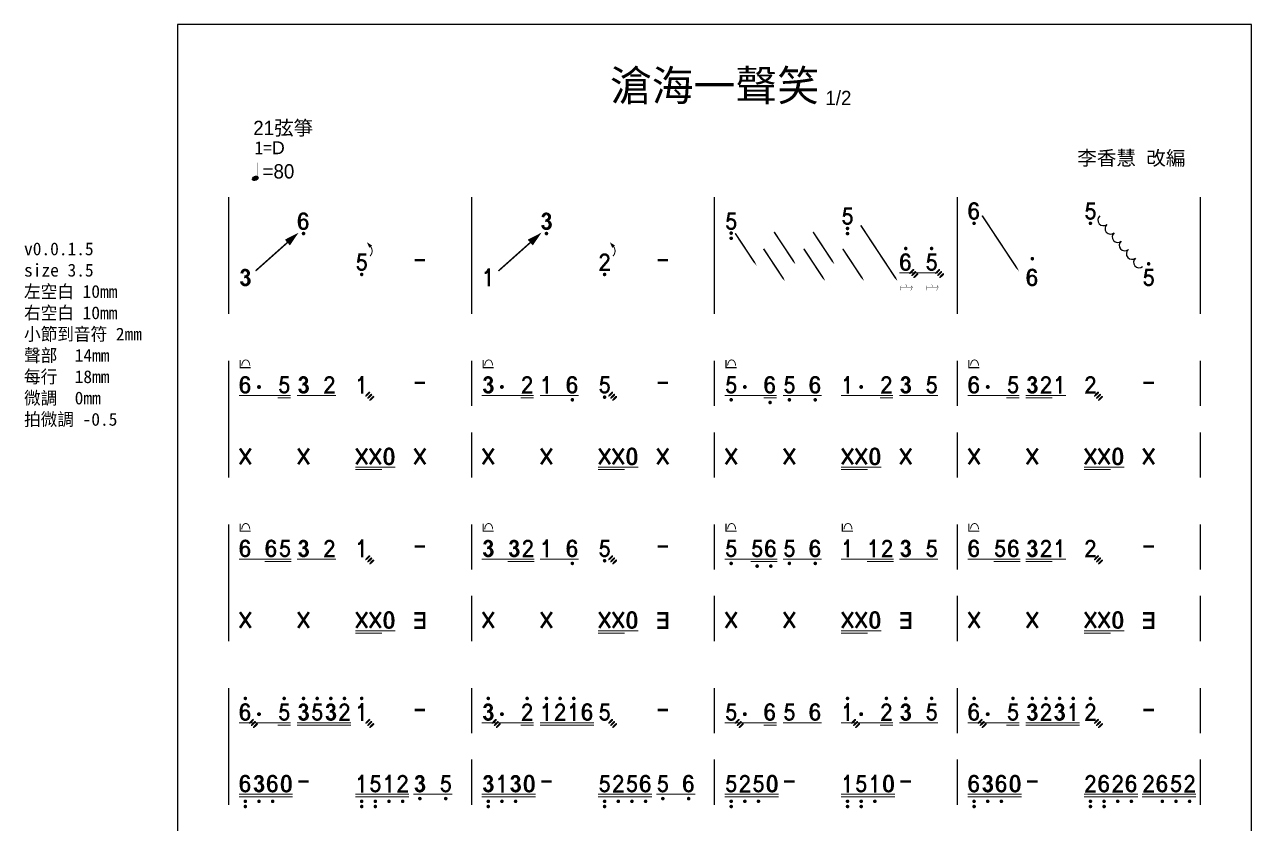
# Model space of a CAD drawing. Header units: millimetres. Extents: x 41 to 281, y 18 to 645.
# Drawn here: x 41.5 to 281.4, y 489.1 to 645.4 of the extents above; entities that cross this region are included whole.
import ezdxf
from ezdxf.enums import TextEntityAlignment as Align

# ---------------------------------------------------------------- set-up
doc = ezdxf.new("R2010")
doc.units = ezdxf.units.MM
for name, color, linetype in [('bar', 181, 'Continuous'), ('main', 7, 'Continuous'), ('TEXT', 2, 'Continuous'), ('圖層1', 1, 'Continuous'), ('自繪線', 1, 'Continuous')]:
    doc.layers.add(name, color=color, linetype=linetype)
doc.styles.add('文字', font='kaiu.ttf')
doc.styles.add('音符_數字', font='MS PGothic.ttf', dxfattribs={"height": 3})

# ---------------------------------------------------------------- blocks, each defined once
blk = doc.blocks.new('M-NOTE3')
for points in [[(-0.199, 0.724, 0.16, 0.16, -0.10382), (-0.16, 0.834, 0.16, 0.15, -0.26465), (-0.016, 0.914, 0.15, 0.15, -0.031289), (0.028, 0.911, 0.15, 0.155, -0.125097), (0.093, 0.885, 0.155, 0.17, -0.136959), (0.164, 0.794, 0.17, 0.164, -0.215029), (0.159, 0.664, 0.164, 0.12, -0.329036), (-0.058, 0.551, 0.12, 0.12, 0.078474)], [(-0.062, 0.528, 0.165, 0.121, 0), (-0.025, 0.522, 0.121, 0.1, 0), (0.01, 0.517, 0.1, 0.102, 0), (0.045, 0.511, 0.102, 0.147, -0.168198), (0.15, 0.455, 0.147, 0.172, -0.08479), (0.189, 0.395, 0.172, 0.186, -0.110749), (0.209, 0.292, 0.186, 0.171, -0.159875), (0.16, 0.157, 0.171, 0.156, -0.111563), (0.083, 0.095, 0.156, 0.151, -0.134423), (-0.014, 0.076, 0.151, 0.158, -0.132123), (-0.121, 0.113, 0.158, 0.167, -0.13805), (-0.189, 0.195, 0.167, 0.172, -0.07676), (-0.213, 0.281, 0.172, 0.172, -5.748251)]]:
    blk.add_lwpolyline(points, format="xyseb")
at = {"layer": 'Defpoints'}
for p in [(0, 1), (-0.363, 0), (0.363, 0), (0, 0)]:
    blk.add_point(p, dxfattribs=at)
at = {"layer": 'Defpoints', "flags": 1}
for tag, p in [('ITONE', (-0.212, 0.652)), ('IFINGE', (-0.212, 0.638)), ('ISCALE', (-0.212, 0.627)), ('INOTE', (-0.212, 0.614)), ('ITEMPO', (-0.212, 0.601)), ('ITOWFINGE', (-0.212, 0.59)), ('ISLUR', (-0.212, 0.578)), ('IRE1', (-0.212, 0.566))]:
    blk.add_attdef(tag, p, '', height=0.01, dxfattribs=at)
blk = doc.blocks.new('M-NOTE6')
blk.add_lwpolyline([(0.191, 0.753, 0.144, 0.13, 0.41111), (-0.008, 0.935, 0.13, 0.141, 0.309347), (-0.2, 0.793, 0.141, 0.16, 0.057122), (-0.234, 0.636, 0.16, 0.164, 0.01489), (-0.245, 0.491, 0.164, 0.142, 0.084777), (-0.211, 0.222, 0.142, 0.13, 0.31935), (-0.008, 0.065, 0.13, 0.142, 0.359939), (0.194, 0.219, 0.142, 0.144, 0.050524), (0.209, 0.336, 0.144, 0.133, 0.101442), (0.187, 0.466, 0.133, 0.124, 0.125753), (0.118, 0.56, 0.124, 0.111, 0.200462), (-0.008, 0.598, 0.111, 0.1, 0.142765), (-0.127, 0.551, 0.1, 0.098, 0.181596), (-0.189, 0.448, 0.098, 0.098, 0.095331), (-0.188, 0.224, 0.098, 0.098, -2.819908)], format="xyseb")
at = {"layer": 'Defpoints'}
for p in [(0, 1), (-0.363, 0), (0, 0), (0.363, 0)]:
    blk.add_point(p, dxfattribs=at)
at = {"layer": 'Defpoints', "flags": 1}
for tag, p in [('ITONE', (-0.071, 0.764)), ('IFINGE', (-0.071, 0.75)), ('ISCALE', (-0.071, 0.738)), ('INOTE', (-0.071, 0.726)), ('ITEMPO', (-0.071, 0.713)), ('ITOWFINGE', (-0.071, 0.702)), ('ISLUR', (-0.071, 0.69)), ('IRE1', (-0.071, 0.678))]:
    blk.add_attdef(tag, p, '', height=0.01, dxfattribs=at)
blk = doc.blocks.new('M-SCALEa')
at = {"const_width": 0.1}
blk.add_lwpolyline([(-0.05, -0.19, -1), (0.05, -0.19, -1)], format="xyb", close=True, dxfattribs=at)
blk = doc.blocks.new('M-NOTE5')
at = {"const_width": 0.13}
blk.add_lwpolyline([(0.258, 0.921), (-0.127, 0.921), (-0.207, 0.461), (-0.191, 0.553, -0.366599), (0.163, 0.535, -0.073179), (0.183, 0.51, -0.280064), (0.177, 0.162, -0.029409), (0.166, 0.146, -0.688982), (-0.225, 0.275, -1.046171)], format="xyb", dxfattribs=at)
at = {"layer": 'Defpoints'}
for p in [(0, 1), (-0.363, 0), (0, 0), (0.363, 0)]:
    blk.add_point(p, dxfattribs=at)
at = {"layer": 'Defpoints', "flags": 1}
for tag, p in [('ITONE', (-0.041, 0.792)), ('IFINGE', (-0.041, 0.778)), ('ISCALE', (-0.041, 0.767)), ('INOTE', (-0.041, 0.754)), ('ITEMPO', (-0.041, 0.741)), ('ITOWFINGE', (-0.041, 0.73)), ('ISLUR', (-0.041, 0.718)), ('IRE1', (-0.041, 0.706))]:
    blk.add_attdef(tag, p, '', height=0.01, dxfattribs=at)
blk = doc.blocks.new('M-NOTE-')
at = {"const_width": 0.135}
blk.add_lwpolyline([(-0.295, 0.612), (0.295, 0.612)], dxfattribs=at)
at = {"layer": 'Defpoints'}
for p in [(0, 1), (-0.363, 0), (0, 0), (0.363, 0)]:
    blk.add_point(p, dxfattribs=at)
at = {"layer": 'Defpoints', "flags": 1}
for tag, p in [('ITONE', (-0.259, 0.801)), ('IFINGE', (-0.259, 0.787)), ('ISCALE', (-0.259, 0.776)), ('INOTE', (-0.259, 0.763)), ('ITEMPO', (-0.259, 0.75)), ('ITOWFINGE', (-0.259, 0.739)), ('ISLUR', (-0.259, 0.727)), ('IRE1', (-0.259, 0.715))]:
    blk.add_attdef(tag, p, '', height=0.01, dxfattribs=at)
blk = doc.blocks.new('M-NOTE1')
at = {"const_width": 0.13}
blk.add_lwpolyline([(-0.204, 0.748, 0.254816), (-0.061, 0.825), (0.025, 0.958), (0.025, 1), (0.025, 0)], format="xyb", dxfattribs=at)
at = {"layer": 'Defpoints'}
for p in [(0, 1), (-0.363, 0), (0, 0), (0.363, 0)]:
    blk.add_point(p, dxfattribs=at)
at = {"layer": 'Defpoints', "flags": 1}
for tag, p in [('ITONE', (-0.168, 0.591)), ('IFINGE', (-0.168, 0.577)), ('ISCALE', (-0.168, 0.565)), ('INOTE', (-0.168, 0.553)), ('ITEMPO', (-0.168, 0.54)), ('ITOWFINGE', (-0.168, 0.528)), ('ISLUR', (-0.168, 0.517)), ('IRE1', (-0.168, 0.505))]:
    blk.add_attdef(tag, p, '', height=0.01, dxfattribs=at)
blk = doc.blocks.new('M-NOTE2')
at = {"const_width": 0.13}
blk.add_lwpolyline([(-0.214, 0.707, -0.440003), (-0.001, 0.931, 0.00282), (0.001, 0.931, -0.340003), (0.201, 0.776, 0.000825), (0.202, 0.775, -0.24748), (0.147, 0.541), (-0.167, 0.176, 0.179983), (-0.233, 0, 1.078715)], format="xyb", dxfattribs=at)
blk.add_lwpolyline([(0.298, 0.065), (-0.225, 0.065)], dxfattribs=at)
at = {"layer": 'Defpoints'}
for p in [(0, 1), (-0.363, 0), (0, 0), (0.363, 0)]:
    blk.add_point(p, dxfattribs=at)
at = {"layer": 'Defpoints', "flags": 1}
for tag, p in [('ITONE', (-0.241, 0.688)), ('IFINGE', (-0.241, 0.674)), ('ISCALE', (-0.241, 0.662)), ('INOTE', (-0.241, 0.65)), ('ITEMPO', (-0.241, 0.637)), ('ITOWFINGE', (-0.241, 0.625)), ('ISLUR', (-0.241, 0.614)), ('IRE1', (-0.241, 0.602))]:
    blk.add_attdef(tag, p, '', height=0.01, dxfattribs=at)
blk = doc.blocks.new('M-SCALEb')
at = {"const_width": 0.1}
for points in [[(-0.05, -0.19, -1), (0.05, -0.19, -1)], [(-0.05, -0.48, -1), (0.05, -0.48, -1)]]:
    blk.add_lwpolyline(points, format="xyb", close=True, dxfattribs=at)
blk = doc.blocks.new('M-SCALE1')
at = {"const_width": 0.1}
blk.add_lwpolyline([(-0.05, 1.26, 1), (0.05, 1.26, 1)], format="xyb", close=True, dxfattribs=at)
blk = doc.blocks.new('MT0100')
for points in [[(0.568, 0.693, 0, 0.024, 0), (0.571, 0.697, 0.024, 0.0366, 0), (0.575, 0.701, 0.0366, 0.0533, 0), (0.582, 0.708, 0.0533, 0.0649, 0), (0.589, 0.715, 0.0649, 0.0737, 0), (0.596, 0.722, 0.0737, 0.0807, 0), (0.603, 0.729, 0.0807, 0.0864, 0), (0.61, 0.736, 0.0864, 0.0916, 0), (0.617, 0.743, 0.0916, 0.0955, 0), (0.624, 0.75, 0.0955, 0.0993, 0), (0.631, 0.757, 0.0993, 0.106, 0), (0.653, 0.778, 0.106, 0.111, 0), (0.673, 0.799, 0.111, 0.111, 0), (0.794, 0.92, 0.111, 0.0976, 0), (0.8, 0.927, 0.0976, 0.0845, 0), (0.808, 0.934, 0.0845, 0.0671, 0), (0.815, 0.941, 0.0671, 0.0427, 0), (0.822, 0.948, 0.0427, 0.0207, 0), (0.826, 0.952, 0.0207, 0, 0), (0.827, 0.953, 0, 0, 0)], [(0.68, 0.574, 0, 0.024, 0), (0.683, 0.577, 0.024, 0.0366, 0), (0.687, 0.581, 0.0366, 0.0533, 0), (0.694, 0.588, 0.0533, 0.0649, 0), (0.701, 0.595, 0.0649, 0.0737, 0), (0.708, 0.602, 0.0737, 0.0807, 0), (0.715, 0.609, 0.0807, 0.0864, 0), (0.722, 0.616, 0.0864, 0.0916, 0), (0.729, 0.623, 0.0916, 0.0955, 0), (0.736, 0.631, 0.0955, 0.0993, 0), (0.743, 0.637, 0.0993, 0.106, 0), (0.765, 0.659, 0.106, 0.111, 0), (0.786, 0.68, 0.111, 0.111, 0), (0.906, 0.8, 0.111, 0.0976, 0), (0.912, 0.807, 0.0976, 0.0845, 0), (0.92, 0.814, 0.0845, 0.0671, 0), (0.927, 0.822, 0.0671, 0.0427, 0), (0.934, 0.829, 0.0427, 0.0207, 0), (0.938, 0.832, 0.0207, 0, 0), (0.939, 0.833, 0, 0, 0)], [(0.792, 0.458, 0, 0.024, 0), (0.795, 0.461, 0.024, 0.0366, 0), (0.799, 0.465, 0.0366, 0.0533, 0), (0.806, 0.472, 0.0533, 0.0649, 0), (0.813, 0.479, 0.0649, 0.0737, 0), (0.82, 0.486, 0.0737, 0.0807, 0), (0.827, 0.493, 0.0807, 0.0864, 0), (0.834, 0.5, 0.0864, 0.0916, 0), (0.841, 0.507, 0.0916, 0.0955, 0), (0.848, 0.514, 0.0955, 0.0993, 0), (0.855, 0.521, 0.0993, 0.106, 0), (0.877, 0.543, 0.106, 0.111, 0), (0.898, 0.564, 0.111, 0.111, 0), (1.018, 0.684, 0.111, 0.0976, 0), (1.024, 0.691, 0.0976, 0.0845, 0), (1.032, 0.698, 0.0845, 0.0671, 0), (1.039, 0.705, 0.0671, 0.0427, 0), (1.046, 0.712, 0.0427, 0.0207, 0), (1.05, 0.716, 0.0207, 0, 0), (1.051, 0.717, 0, 0, 0)]]:
    blk.add_lwpolyline(points, format="xyseb")
blk = doc.blocks.new('MT0110')
at = {"const_width": 0.02}
for points in [[(0.103, 0.183), (0.052, -0.081)], [(0.085, 0.091), (0.693, 0.091)], [(0.364, 0.252), (0.4, 0.19), (0.389, 0.091)], [(0.693, 0.091), (0.683, 0.174), (0.732, 0.101), (0.641, -0.09)]]:
    blk.add_lwpolyline(points, dxfattribs=at)
blk = doc.blocks.new('MT0097')
at = {"const_width": 0.057}
blk.add_lwpolyline([(0.073, 0.316), (0.073, -0.114), (0.664, -0.114)], dxfattribs=at)
at = {"const_width": 0.05}
blk.add_lwpolyline([(0.609, -0.002, 0.152667), (0.533, 0.243, 0.52367), (0.245, 0.243, 0.152667), (0.168, -0.002, 2.118346)], format="xyb", dxfattribs=at)
blk = doc.blocks.new('M-NOTE.')
at = {"const_width": 0.11}
blk.add_lwpolyline([(-0.055, 0.38, 1), (0.055, 0.38, 1)], format="xyb", close=True, dxfattribs=at)
at = {"layer": 'Defpoints'}
for p in [(0, 1), (-0.363, 0), (0, 0), (0.363, 0)]:
    blk.add_point(p, dxfattribs=at)
at = {"layer": 'Defpoints', "flags": 1}
for tag, p in [('ITONE', (-0.028, 0.669)), ('IFINGE', (-0.028, 0.655)), ('ISCALE', (-0.028, 0.643)), ('INOTE', (-0.028, 0.631)), ('ITEMPO', (-0.028, 0.618)), ('ITOWFINGE', (-0.028, 0.607)), ('ISLUR', (-0.028, 0.595)), ('IRE1', (-0.028, 0.583))]:
    blk.add_attdef(tag, p, '', height=0.01, dxfattribs=at)
blk = doc.blocks.new('M-NOTEX2')
for points in [[(0.299, 0.059, 0.143, 0.143, 0), (-0.299, 0.941, 0.286, 0.286, 0)], [(-0.299, 0.059, 0.143, 0.143, 0), (0.299, 0.941, 0.286, 0.286, 0)]]:
    blk.add_lwpolyline(points, format="xyseb")
at = {"layer": 'Defpoints'}
for p in [(0, 1), (-0.363, 0), (0, 0), (0.363, 0)]:
    blk.add_point(p, dxfattribs=at)
at = {"layer": 'Defpoints', "flags": 1}
for tag, p in [('ITONE', (-0.113, 0.823)), ('IFINGE', (-0.113, 0.809)), ('ISCALE', (-0.113, 0.798)), ('INOTE', (-0.113, 0.785)), ('ITEMPO', (-0.113, 0.773)), ('ITOWFINGE', (-0.113, 0.761)), ('ISLUR', (-0.113, 0.749)), ('IRE1', (-0.113, 0.738))]:
    blk.add_attdef(tag, p, '', height=0.01, dxfattribs=at)
blk = doc.blocks.new('M-NOTE0')
blk.add_lwpolyline([(0.174, 0.807, 0.15, 0.13, 0.328891), (0, 0.935, 0.13, 0.15, 0.328891), (-0.174, 0.807, 0.15, 0.17, 0.062992), (-0.224, 0.52, 0.17, 0.16, 0.062992), (-0.202, 0.229, 0.16, 0.13, 0.355801), (0, 0.065, 0.13, 0.16, 0.355801), (0.202, 0.229, 0.16, 0.17, 0.062992), (0.224, 0.52, 0.17, 0.15, 0.062992), (0.174, 0.807, 0.15, 0.15, -2.719681)], format="xyseb")
at = {"layer": 'Defpoints'}
for p in [(0, 1), (-0.363, 0), (0, 0), (0.363, 0)]:
    blk.add_point(p, dxfattribs=at)
at = {"layer": 'Defpoints', "flags": 1}
for tag, p in [('ITONE', (-0.063, 0.388)), ('IFINGE', (-0.063, 0.374)), ('ISCALE', (-0.063, 0.363)), ('INOTE', (-0.063, 0.35)), ('ITEMPO', (-0.063, 0.338)), ('ITOWFINGE', (-0.063, 0.326)), ('ISLUR', (-0.063, 0.314)), ('IRE1', (-0.063, 0.302))]:
    blk.add_attdef(tag, p, '', height=0.01, dxfattribs=at)
blk = doc.blocks.new('M-NOTEE2')
at = {"const_width": 0.143}
blk.add_lwpolyline([(-0.309, 0.07), (0.238, 0.07), (0.238, 0.501), (-0.309, 0.501), (0.238, 0.501), (0.238, 0.876), (-0.309, 0.876)], dxfattribs=at)
at = {"layer": 'Defpoints'}
for p in [(0, 1), (-0.363, 0), (0, 0), (0.363, 0)]:
    blk.add_point(p, dxfattribs=at)
at = {"layer": 'Defpoints', "flags": 1}
for tag, p in [('ITONE', (-0.113, 0.823)), ('IFINGE', (-0.113, 0.809)), ('ISCALE', (-0.113, 0.798)), ('INOTE', (-0.113, 0.785)), ('ITEMPO', (-0.113, 0.773)), ('ITOWFINGE', (-0.113, 0.761)), ('ISLUR', (-0.113, 0.749)), ('IRE1', (-0.113, 0.738))]:
    blk.add_attdef(tag, p, '', height=0.01, dxfattribs=at)
blk = doc.blocks.new('M-小豆牙')
h = blk.add_hatch(color=256)
edge = h.paths.add_edge_path()
edge.add_ellipse((0.139, 0.109), major_axis=(-0.133, -0.062), ratio=0.675019, start_angle=0, end_angle=360)
at = {"const_width": 0.0175}
blk.add_lwpolyline([(0.266, 0.883), (0.266, 0.128)], dxfattribs=at)
blk.add_ellipse((0.139, 0.109), major_axis=(-0.133, -0.062), ratio=0.675019)

msp = doc.modelspace()

# ---------------------------------------------------------------- linework, layer by layer
at = {"layer": 'bar', "const_width": 0.259}
for points in [[(81.39, 611.66), (81.39, 588.77)], [(128.89, 611.66), (128.89, 588.77)], [(176.39, 611.66), (176.39, 588.77)], [(223.89, 611.66), (223.89, 588.77)], [(271.39, 611.66), (271.39, 588.77)], [(81.39, 579.66), (81.39, 556.77)], [(128.89, 579.66), (128.89, 570.77)], [(176.39, 579.66), (176.39, 570.77)], [(223.89, 579.66), (223.89, 570.77)], [(271.39, 579.66), (271.39, 570.77)], [(128.89, 565.66), (128.89, 556.77)], [(176.39, 565.66), (176.39, 556.77)], [(223.89, 565.66), (223.89, 556.77)], [(271.39, 565.66), (271.39, 556.77)], [(81.39, 547.66), (81.39, 524.77)], [(128.89, 547.66), (128.89, 538.77)], [(176.39, 547.66), (176.39, 538.77)], [(223.89, 547.66), (223.89, 538.77)], [(271.39, 547.66), (271.39, 538.77)], [(128.89, 533.66), (128.89, 524.77)], [(176.39, 533.66), (176.39, 524.77)], [(223.89, 533.66), (223.89, 524.77)], [(271.39, 533.66), (271.39, 524.77)], [(81.39, 515.66), (81.39, 492.77)], [(128.89, 515.66), (128.89, 506.77)], [(176.39, 515.66), (176.39, 506.77)], [(223.89, 515.66), (223.89, 506.77)], [(271.39, 515.66), (271.39, 506.77)], [(128.89, 501.66), (128.89, 492.77)], [(176.39, 501.66), (176.39, 492.77)], [(223.89, 501.66), (223.89, 492.77)], [(271.39, 501.66), (271.39, 492.77)]]:
    msp.add_lwpolyline(points, dxfattribs=at)
at = {"layer": 'Defpoints'}
msp.add_lwpolyline([(281.39, 348.4), (281.39, 645.4), (71.39, 645.4), (71.39, 348.4)], close=True, dxfattribs=at)
at = {"layer": 'main'}
for points in [[(212.52, 596.84, 0.196, 0.196, 0), (220.12, 596.84, 0, 0, 0)], [(83.39, 572.84, 0.196, 0.196, 0), (93.53, 572.84, 0, 0, 0)], [(90.99, 572.35, 0.196, 0.196, 0), (93.53, 572.35, 0, 0, 0)], [(94.77, 572.84, 0.196, 0.196, 0), (102.37, 572.84, 0, 0, 0)], [(130.89, 572.84, 0.196, 0.196, 0), (141.03, 572.84, 0, 0, 0)], [(138.49, 572.35, 0.196, 0.196, 0), (141.03, 572.35, 0, 0, 0)], [(142.27, 572.84, 0.196, 0.196, 0), (149.87, 572.84, 0, 0, 0)], [(178.39, 572.84, 0.196, 0.196, 0), (188.53, 572.84, 0, 0, 0)], [(185.99, 572.35, 0.196, 0.196, 0), (188.53, 572.35, 0, 0, 0)], [(189.77, 572.84, 0.196, 0.196, 0), (197.37, 572.84, 0, 0, 0)], [(201.14, 572.84, 0.196, 0.196, 0), (211.28, 572.84, 0, 0, 0)], [(208.74, 572.35, 0.196, 0.196, 0), (211.28, 572.35, 0, 0, 0)], [(212.52, 572.84, 0.196, 0.196, 0), (220.12, 572.84, 0, 0, 0)], [(225.89, 572.84, 0.196, 0.196, 0), (236.03, 572.84, 0, 0, 0)], [(233.49, 572.35, 0.196, 0.196, 0), (236.03, 572.35, 0, 0, 0)], [(237.27, 572.84, 0.196, 0.196, 0), (245.15, 572.84, 0, 0, 0)], [(237.27, 572.35, 0.196, 0.196, 0), (242.48, 572.35, 0, 0, 0)], [(106.14, 558.84, 0.196, 0.196, 0), (114.02, 558.84, 0, 0, 0)], [(106.14, 558.35, 0.196, 0.196, 0), (111.35, 558.35, 0, 0, 0)], [(153.64, 558.84, 0.196, 0.196, 0), (161.52, 558.84, 0, 0, 0)], [(153.64, 558.35, 0.196, 0.196, 0), (158.85, 558.35, 0, 0, 0)], [(201.14, 558.84, 0.196, 0.196, 0), (209.02, 558.84, 0, 0, 0)], [(201.14, 558.35, 0.196, 0.196, 0), (206.35, 558.35, 0, 0, 0)], [(248.64, 558.84, 0.196, 0.196, 0), (256.52, 558.84, 0, 0, 0)], [(248.64, 558.35, 0.196, 0.196, 0), (253.85, 558.35, 0, 0, 0)], [(83.39, 540.84, 0.196, 0.196, 0), (93.67, 540.84, 0, 0, 0)], [(88.46, 540.35, 0.196, 0.196, 0), (93.67, 540.35, 0, 0, 0)], [(94.77, 540.84, 0.196, 0.196, 0), (102.37, 540.84, 0, 0, 0)], [(130.89, 540.84, 0.196, 0.196, 0), (141.17, 540.84, 0, 0, 0)], [(135.96, 540.35, 0.196, 0.196, 0), (141.17, 540.35, 0, 0, 0)], [(142.27, 540.84, 0.196, 0.196, 0), (149.87, 540.84, 0, 0, 0)], [(178.39, 540.84, 0.196, 0.196, 0), (188.67, 540.84, 0, 0, 0)], [(183.46, 540.35, 0.196, 0.196, 0), (188.67, 540.35, 0, 0, 0)], [(189.77, 540.84, 0.196, 0.196, 0), (197.37, 540.84, 0, 0, 0)], [(201.14, 540.84, 0.196, 0.196, 0), (211.42, 540.84, 0, 0, 0)], [(206.21, 540.35, 0.196, 0.196, 0), (211.42, 540.35, 0, 0, 0)], [(212.52, 540.84, 0.196, 0.196, 0), (220.12, 540.84, 0, 0, 0)], [(225.89, 540.84, 0.196, 0.196, 0), (236.17, 540.84, 0, 0, 0)], [(230.96, 540.35, 0.196, 0.196, 0), (236.17, 540.35, 0, 0, 0)], [(237.27, 540.84, 0.196, 0.196, 0), (245.15, 540.84, 0, 0, 0)], [(237.27, 540.35, 0.196, 0.196, 0), (242.48, 540.35, 0, 0, 0)], [(106.14, 526.84, 0.196, 0.196, 0), (114.02, 526.84, 0, 0, 0)], [(106.14, 526.35, 0.196, 0.196, 0), (111.35, 526.35, 0, 0, 0)], [(153.64, 526.84, 0.196, 0.196, 0), (161.52, 526.84, 0, 0, 0)], [(153.64, 526.35, 0.196, 0.196, 0), (158.85, 526.35, 0, 0, 0)], [(201.14, 526.84, 0.196, 0.196, 0), (209.02, 526.84, 0, 0, 0)], [(201.14, 526.35, 0.196, 0.196, 0), (206.35, 526.35, 0, 0, 0)], [(248.64, 526.84, 0.196, 0.196, 0), (256.52, 526.84, 0, 0, 0)], [(248.64, 526.35, 0.196, 0.196, 0), (253.85, 526.35, 0, 0, 0)], [(83.39, 508.84, 0.196, 0.196, 0), (93.53, 508.84, 0, 0, 0)], [(94.77, 508.84, 0.196, 0.196, 0), (105.31, 508.84, 0, 0, 0)], [(130.89, 508.84, 0.196, 0.196, 0), (141.03, 508.84, 0, 0, 0)], [(142.27, 508.84, 0.196, 0.196, 0), (152.81, 508.84, 0, 0, 0)], [(178.39, 508.84, 0.196, 0.196, 0), (188.53, 508.84, 0, 0, 0)], [(189.77, 508.84, 0.196, 0.196, 0), (197.37, 508.84, 0, 0, 0)], [(201.14, 508.84, 0.196, 0.196, 0), (211.28, 508.84, 0, 0, 0)], [(212.52, 508.84, 0.196, 0.196, 0), (220.12, 508.84, 0, 0, 0)], [(225.89, 508.84, 0.196, 0.196, 0), (236.03, 508.84, 0, 0, 0)], [(237.27, 508.84, 0.196, 0.196, 0), (247.81, 508.84, 0, 0, 0)], [(90.99, 508.35, 0.196, 0.196, 0), (93.53, 508.35, 0, 0, 0)], [(94.77, 508.35, 0.196, 0.196, 0), (105.31, 508.35, 0, 0, 0)], [(138.49, 508.35, 0.196, 0.196, 0), (141.03, 508.35, 0, 0, 0)], [(142.27, 508.35, 0.196, 0.196, 0), (152.81, 508.35, 0, 0, 0)], [(185.99, 508.35, 0.196, 0.196, 0), (188.53, 508.35, 0, 0, 0)], [(208.74, 508.35, 0.196, 0.196, 0), (211.28, 508.35, 0, 0, 0)], [(233.49, 508.35, 0.196, 0.196, 0), (236.03, 508.35, 0, 0, 0)], [(237.27, 508.35, 0.196, 0.196, 0), (247.81, 508.35, 0, 0, 0)], [(83.39, 494.84, 0.196, 0.196, 0), (93.94, 494.84, 0, 0, 0)], [(83.39, 494.35, 0.196, 0.196, 0), (93.94, 494.35, 0, 0, 0)], [(106.14, 494.84, 0.196, 0.196, 0), (116.69, 494.84, 0, 0, 0)], [(106.14, 494.35, 0.196, 0.196, 0), (116.69, 494.35, 0, 0, 0)], [(117.52, 494.84, 0.196, 0.196, 0), (125.12, 494.84, 0, 0, 0)], [(130.89, 494.84, 0.196, 0.196, 0), (141.44, 494.84, 0, 0, 0)], [(130.89, 494.35, 0.196, 0.196, 0), (141.44, 494.35, 0, 0, 0)], [(153.64, 494.84, 0.196, 0.196, 0), (164.19, 494.84, 0, 0, 0)], [(153.64, 494.35, 0.196, 0.196, 0), (164.19, 494.35, 0, 0, 0)], [(165.02, 494.84, 0.196, 0.196, 0), (172.62, 494.84, 0, 0, 0)], [(178.39, 494.84, 0.196, 0.196, 0), (188.94, 494.84, 0, 0, 0)], [(178.39, 494.35, 0.196, 0.196, 0), (188.94, 494.35, 0, 0, 0)], [(201.14, 494.84, 0.196, 0.196, 0), (211.69, 494.84, 0, 0, 0)], [(201.14, 494.35, 0.196, 0.196, 0), (211.69, 494.35, 0, 0, 0)], [(225.89, 494.84, 0.196, 0.196, 0), (236.44, 494.84, 0, 0, 0)], [(225.89, 494.35, 0.196, 0.196, 0), (236.44, 494.35, 0, 0, 0)], [(248.64, 494.84, 0.196, 0.196, 0), (259.19, 494.84, 0, 0, 0)], [(248.64, 494.35, 0.196, 0.196, 0), (259.19, 494.35, 0, 0, 0)], [(260.02, 494.84, 0.196, 0.196, 0), (270.56, 494.84, 0, 0, 0)], [(260.02, 494.35, 0.196, 0.196, 0), (270.56, 494.35, 0, 0, 0)]]:
    msp.add_lwpolyline(points, format="xyseb", dxfattribs=at)
at = {"layer": '圖層1'}
for points in [[(228.73, 608.03, 0.3, 0.3, 0), (233.72, 600.48, 1.5, 0, 0), (235.92, 597.14, 0, 0, 0)], [(92.88, 602.75, 1.5, 0, 0), (95.06, 604.69, 0, 0, 0)], [(140.38, 602.75, 1.5, 0, 0), (142.56, 604.69, 0, 0, 0)], [(180.45, 604.56, 0.3, 0.3, 0), (182.41, 601.59, 1.5, 0, 0), (184.62, 598.25, 0, 0, 0)], [(188.06, 604.82, 0.3, 0.3, 0), (190.03, 601.85, 1.5, 0, 0), (192.23, 598.51, 0, 0, 0)], [(195.68, 604.82, 0.3, 0.3, 0), (197.64, 601.85, 1.5, 0, 0), (199.84, 598.51, 0, 0, 0)], [(205, 606.11, 0.3, 0.3, 0), (209.98, 598.56, 1.5, 0, 0), (212.19, 595.22, 0, 0, 0)], [(86.66, 597.21, 0.3, 0.3, 0), (92.88, 602.75, 1.5, 0, 0)], [(109.04, 600.11, 0.2, 0.2, 0.37391), (109.17, 601.95, 0.7, 0, 0), (108.44, 602.81, 0, 0, 0)], [(134.16, 597.21, 0.3, 0.3, 0), (140.38, 602.75, 1.5, 0, 0)], [(156.54, 600.11, 0.2, 0.2, 0.37391), (156.67, 601.95, 0.7, 0, 0), (155.94, 602.81, 0, 0, 0)], [(186, 601.53, 0.3, 0.3, 0), (187.96, 598.56, 1.5, 0, 0), (190.17, 595.22, 0, 0, 0)], [(193.87, 601.53, 0.3, 0.3, 0), (195.83, 598.56, 1.5, 0, 0), (198.04, 595.22, 0, 0, 0)], [(201.48, 601.53, 0.3, 0.3, 0), (203.44, 598.56, 1.5, 0, 0), (205.65, 595.22, 0, 0, 0)]]:
    msp.add_lwpolyline(points, format="xyseb", dxfattribs=at)
for centre in [(252.45, 607.14), (253.84, 605.49), (255.24, 603.85), (256.63, 602.2), (258.02, 600.55), (259.42, 598.9)]:
    msp.add_arc(centre, 1.08, 130.2238, 310.2238, dxfattribs=at)

# ---------------------------------------------------------------- block references
at = {"xscale": 3.5, "yscale": 3.5, "zscale": 3.5}
for name, p in [('M-SCALEa', (96.04, 605.18)), ('M-SCALEa', (143.54, 605.18)), ('M-SCALEb', (179.66, 605.26)), ('M-SCALEb', (202.41, 606.18)), ('M-SCALEa', (227.16, 607.18)), ('M-SCALEa', (249.91, 607.18)), ('M-SCALE1', (213.79, 597.18)), ('M-SCALE1', (218.85, 597.18)), ('M-SCALE1', (238.54, 595.18)), ('MT0100', (212.52, 594.21)), ('MT0100', (217.58, 594.21)), ('M-SCALE1', (261.29, 594.18)), ('M-SCALEa', (107.41, 597.18)), ('M-SCALEa', (154.91, 597.18)), ('MT0110', (212.52, 593.68)), ('MT0110', (217.58, 593.68)), ('MT0097', (83.39, 578.68)), ('MT0097', (130.89, 578.68)), ('MT0097', (178.39, 578.68)), ('MT0097', (225.89, 578.68)), ('MT0100', (106.14, 570.21)), ('MT0100', (153.64, 570.21)), ('MT0100', (248.64, 570.21)), ('M-SCALEa', (148.6, 572.66)), ('M-SCALEa', (154.91, 573.18)), ('M-SCALEa', (179.66, 572.66)), ('M-SCALEa', (187.26, 572.13)), ('M-SCALEa', (191.04, 572.66)), ('M-SCALEa', (196.1, 572.66)), ('MT0097', (83.39, 546.68)), ('MT0097', (130.89, 546.68)), ('MT0097', (178.39, 546.68)), ('MT0097', (201.14, 546.68)), ('MT0097', (225.89, 546.68)), ('MT0100', (106.14, 538.21)), ('M-SCALEa', (148.6, 540.66)), ('M-SCALEa', (154.91, 541.18)), ('MT0100', (153.64, 538.21)), ('M-SCALEa', (179.66, 540.66)), ('M-SCALEa', (184.73, 540.13)), ('M-SCALEa', (187.4, 540.13)), ('M-SCALEa', (191.04, 540.66)), ('M-SCALEa', (196.1, 540.66)), ('MT0100', (248.64, 538.21)), ('M-SCALE1', (84.66, 509.18)), ('M-SCALE1', (92.26, 509.18)), ('M-SCALE1', (96.04, 509.18)), ('M-SCALE1', (98.71, 509.18)), ('M-SCALE1', (101.38, 509.18)), ('M-SCALE1', (104.04, 509.18)), ('M-SCALE1', (107.41, 509.18)), ('M-SCALE1', (132.16, 509.18)), ('M-SCALE1', (139.76, 509.18)), ('M-SCALE1', (143.54, 509.18)), ('M-SCALE1', (146.21, 509.18)), ('M-SCALE1', (148.88, 509.18)), ('M-SCALE1', (202.41, 509.18)), ('M-SCALE1', (210.01, 509.18)), ('M-SCALE1', (213.79, 509.18)), ('M-SCALE1', (218.85, 509.18)), ('M-SCALE1', (227.16, 509.18)), ('M-SCALE1', (234.76, 509.18)), ('M-SCALE1', (238.54, 509.18)), ('M-SCALE1', (241.21, 509.18)), ('M-SCALE1', (243.88, 509.18)), ('M-SCALE1', (246.54, 509.18)), ('M-SCALE1', (249.91, 509.18)), ('MT0100', (83.39, 506.21)), ('MT0100', (106.14, 506.21)), ('MT0100', (130.89, 506.21)), ('MT0100', (153.64, 506.21)), ('MT0100', (178.39, 506.21)), ('MT0100', (201.14, 506.21)), ('MT0100', (225.89, 506.21)), ('MT0100', (248.64, 506.21)), ('M-SCALEa', (118.79, 494.66)), ('M-SCALEa', (123.85, 494.66)), ('M-SCALEa', (166.29, 494.66)), ('M-SCALEa', (171.35, 494.66)), ('M-SCALEb', (84.66, 494.13)), ('M-SCALEa', (87.33, 494.13)), ('M-SCALEa', (90, 494.13)), ('M-SCALEb', (107.41, 494.13)), ('M-SCALEb', (110.08, 494.13)), ('M-SCALEa', (112.75, 494.13)), ('M-SCALEa', (115.42, 494.13)), ('M-SCALEb', (132.16, 494.13)), ('M-SCALEa', (134.83, 494.13)), ('M-SCALEa', (137.5, 494.13)), ('M-SCALEb', (154.91, 494.13)), ('M-SCALEa', (157.58, 494.13)), ('M-SCALEa', (160.25, 494.13)), ('M-SCALEa', (162.92, 494.13)), ('M-SCALEb', (179.66, 494.13)), ('M-SCALEa', (182.33, 494.13)), ('M-SCALEa', (185, 494.13)), ('M-SCALEb', (202.41, 494.13)), ('M-SCALEb', (205.08, 494.13)), ('M-SCALEa', (207.75, 494.13)), ('M-SCALEb', (227.16, 494.13)), ('M-SCALEa', (229.83, 494.13)), ('M-SCALEa', (232.5, 494.13)), ('M-SCALEb', (249.91, 494.13)), ('M-SCALEb', (252.58, 494.13)), ('M-SCALEa', (255.25, 494.13)), ('M-SCALEa', (257.92, 494.13)), ('M-SCALEa', (263.96, 494.13)), ('M-SCALEa', (266.63, 494.13)), ('M-SCALEa', (269.29, 494.13))]:
    msp.add_blockref(name, p, dxfattribs=at)
at = {"layer": 'main', "xscale": 3.5, "yscale": 3.5, "zscale": 3.5}
for name, p in [('M-NOTE5', (202.41, 606.18)), ('M-NOTE6', (227.16, 607.18)), ('M-NOTE5', (249.91, 607.18)), ('M-NOTE6', (96.04, 605.18)), ('M-NOTE3', (143.54, 605.18)), ('M-NOTE5', (179.66, 605.18)), ('M-NOTE5', (107.41, 597.18)), ('M-NOTE-', (118.79, 597.18)), ('M-NOTE2', (154.91, 597.18)), ('M-NOTE-', (166.29, 597.18)), ('M-NOTE6', (213.79, 597.18)), ('M-NOTE5', (218.85, 597.18)), ('M-NOTE3', (84.66, 594.18)), ('M-NOTE1', (132.16, 594.18)), ('M-NOTE6', (238.54, 594.18)), ('M-NOTE5', (261.29, 594.18)), ('M-NOTE6', (84.66, 573.18)), ('M-NOTE.', (87.33, 573.18)), ('M-NOTE5', (92.26, 573.18)), ('M-NOTE3', (96.04, 573.18)), ('M-NOTE2', (101.1, 573.18)), ('M-NOTE1', (107.41, 573.18)), ('M-NOTE-', (118.79, 573.18)), ('M-NOTE3', (132.16, 573.18)), ('M-NOTE.', (134.83, 573.18)), ('M-NOTE2', (139.76, 573.18)), ('M-NOTE1', (143.54, 573.18)), ('M-NOTE6', (148.6, 573.18)), ('M-NOTE5', (154.91, 573.18)), ('M-NOTE-', (166.29, 573.18)), ('M-NOTE5', (179.66, 573.18)), ('M-NOTE.', (182.33, 573.18)), ('M-NOTE6', (187.26, 573.18)), ('M-NOTE5', (191.04, 573.18)), ('M-NOTE6', (196.1, 573.18)), ('M-NOTE1', (202.41, 573.18)), ('M-NOTE.', (205.08, 573.18)), ('M-NOTE2', (210.01, 573.18)), ('M-NOTE3', (213.79, 573.18)), ('M-NOTE5', (218.85, 573.18)), ('M-NOTE6', (227.16, 573.18)), ('M-NOTE.', (229.83, 573.18)), ('M-NOTE5', (234.76, 573.18)), ('M-NOTE3', (238.54, 573.18)), ('M-NOTE2', (241.21, 573.18)), ('M-NOTE1', (243.88, 573.18)), ('M-NOTE2', (249.91, 573.18)), ('M-NOTE-', (261.29, 573.18)), ('M-NOTEX2', (84.66, 559.18)), ('M-NOTEX2', (96.04, 559.18)), ('M-NOTEX2', (107.41, 559.18)), ('M-NOTEX2', (110.08, 559.18)), ('M-NOTE0', (112.75, 559.18)), ('M-NOTEX2', (118.79, 559.18)), ('M-NOTEX2', (132.16, 559.18)), ('M-NOTEX2', (143.54, 559.18)), ('M-NOTEX2', (154.91, 559.18)), ('M-NOTEX2', (157.58, 559.18)), ('M-NOTE0', (160.25, 559.18)), ('M-NOTEX2', (166.29, 559.18)), ('M-NOTEX2', (179.66, 559.18)), ('M-NOTEX2', (191.04, 559.18)), ('M-NOTEX2', (202.41, 559.18)), ('M-NOTEX2', (205.08, 559.18)), ('M-NOTE0', (207.75, 559.18)), ('M-NOTEX2', (213.79, 559.18)), ('M-NOTEX2', (227.16, 559.18)), ('M-NOTEX2', (238.54, 559.18)), ('M-NOTEX2', (249.91, 559.18)), ('M-NOTEX2', (252.58, 559.18)), ('M-NOTE0', (255.25, 559.18)), ('M-NOTEX2', (261.29, 559.18)), ('M-NOTE6', (84.66, 541.18)), ('M-NOTE6', (89.73, 541.18)), ('M-NOTE5', (92.4, 541.18)), ('M-NOTE3', (96.04, 541.18)), ('M-NOTE2', (101.1, 541.18)), ('M-NOTE1', (107.41, 541.18)), ('M-NOTE-', (118.79, 541.18)), ('M-NOTE3', (132.16, 541.18)), ('M-NOTE3', (137.23, 541.18)), ('M-NOTE2', (139.9, 541.18)), ('M-NOTE1', (143.54, 541.18)), ('M-NOTE6', (148.6, 541.18)), ('M-NOTE5', (154.91, 541.18)), ('M-NOTE-', (166.29, 541.18)), ('M-NOTE5', (179.66, 541.18)), ('M-NOTE5', (184.73, 541.18)), ('M-NOTE6', (187.4, 541.18)), ('M-NOTE5', (191.04, 541.18)), ('M-NOTE6', (196.1, 541.18)), ('M-NOTE1', (202.41, 541.18)), ('M-NOTE1', (207.48, 541.18)), ('M-NOTE2', (210.15, 541.18)), ('M-NOTE3', (213.79, 541.18)), ('M-NOTE5', (218.85, 541.18)), ('M-NOTE6', (227.16, 541.18)), ('M-NOTE5', (232.23, 541.18)), ('M-NOTE6', (234.9, 541.18)), ('M-NOTE3', (238.54, 541.18)), ('M-NOTE2', (241.21, 541.18)), ('M-NOTE1', (243.88, 541.18)), ('M-NOTE2', (249.91, 541.18)), ('M-NOTE-', (261.29, 541.18)), ('M-NOTEX2', (84.66, 527.18)), ('M-NOTEX2', (96.04, 527.18)), ('M-NOTEX2', (107.41, 527.18)), ('M-NOTEX2', (110.08, 527.18)), ('M-NOTE0', (112.75, 527.18)), ('M-NOTEE2', (118.79, 527.18)), ('M-NOTEX2', (132.16, 527.18)), ('M-NOTEX2', (143.54, 527.18)), ('M-NOTEX2', (154.91, 527.18)), ('M-NOTEX2', (157.58, 527.18)), ('M-NOTE0', (160.25, 527.18)), ('M-NOTEE2', (166.29, 527.18)), ('M-NOTEX2', (179.66, 527.18)), ('M-NOTEX2', (191.04, 527.18)), ('M-NOTEX2', (202.41, 527.18)), ('M-NOTEX2', (205.08, 527.18)), ('M-NOTE0', (207.75, 527.18)), ('M-NOTEE2', (213.79, 527.18)), ('M-NOTEX2', (227.16, 527.18)), ('M-NOTEX2', (238.54, 527.18)), ('M-NOTEX2', (249.91, 527.18)), ('M-NOTEX2', (252.58, 527.18)), ('M-NOTE0', (255.25, 527.18)), ('M-NOTEE2', (261.29, 527.18)), ('M-NOTE6', (84.66, 509.18)), ('M-NOTE.', (87.33, 509.18)), ('M-NOTE5', (92.26, 509.18)), ('M-NOTE3', (96.04, 509.18)), ('M-NOTE5', (98.71, 509.18)), ('M-NOTE3', (101.38, 509.18)), ('M-NOTE2', (104.04, 509.18)), ('M-NOTE1', (107.41, 509.18)), ('M-NOTE-', (118.79, 509.18)), ('M-NOTE3', (132.16, 509.18)), ('M-NOTE.', (134.83, 509.18)), ('M-NOTE2', (139.76, 509.18)), ('M-NOTE1', (143.54, 509.18)), ('M-NOTE2', (146.21, 509.18)), ('M-NOTE1', (148.88, 509.18)), ('M-NOTE6', (151.54, 509.18)), ('M-NOTE5', (154.91, 509.18)), ('M-NOTE-', (166.29, 509.18)), ('M-NOTE5', (179.66, 509.18)), ('M-NOTE.', (182.33, 509.18)), ('M-NOTE6', (187.26, 509.18)), ('M-NOTE5', (191.04, 509.18)), ('M-NOTE6', (196.1, 509.18)), ('M-NOTE1', (202.41, 509.18)), ('M-NOTE.', (205.08, 509.18)), ('M-NOTE2', (210.01, 509.18)), ('M-NOTE3', (213.79, 509.18)), ('M-NOTE5', (218.85, 509.18)), ('M-NOTE6', (227.16, 509.18)), ('M-NOTE.', (229.83, 509.18)), ('M-NOTE5', (234.76, 509.18)), ('M-NOTE3', (238.54, 509.18)), ('M-NOTE2', (241.21, 509.18)), ('M-NOTE3', (243.88, 509.18)), ('M-NOTE1', (246.54, 509.18)), ('M-NOTE2', (249.91, 509.18)), ('M-NOTE-', (261.29, 509.18)), ('M-NOTE6', (84.66, 495.18)), ('M-NOTE3', (87.33, 495.18)), ('M-NOTE6', (90, 495.18)), ('M-NOTE0', (92.67, 495.18)), ('M-NOTE-', (96.04, 495.18)), ('M-NOTE1', (107.41, 495.18)), ('M-NOTE5', (110.08, 495.18)), ('M-NOTE1', (112.75, 495.18)), ('M-NOTE2', (115.42, 495.18)), ('M-NOTE3', (118.79, 495.18)), ('M-NOTE5', (123.85, 495.18)), ('M-NOTE3', (132.16, 495.18)), ('M-NOTE1', (134.83, 495.18)), ('M-NOTE3', (137.5, 495.18)), ('M-NOTE0', (140.17, 495.18)), ('M-NOTE-', (143.54, 495.18)), ('M-NOTE5', (154.91, 495.18)), ('M-NOTE2', (157.58, 495.18)), ('M-NOTE5', (160.25, 495.18)), ('M-NOTE6', (162.92, 495.18)), ('M-NOTE5', (166.29, 495.18)), ('M-NOTE6', (171.35, 495.18)), ('M-NOTE5', (179.66, 495.18)), ('M-NOTE2', (182.33, 495.18)), ('M-NOTE5', (185, 495.18)), ('M-NOTE0', (187.67, 495.18)), ('M-NOTE-', (191.04, 495.18)), ('M-NOTE1', (202.41, 495.18)), ('M-NOTE5', (205.08, 495.18)), ('M-NOTE1', (207.75, 495.18)), ('M-NOTE0', (210.42, 495.18)), ('M-NOTE-', (213.79, 495.18)), ('M-NOTE6', (227.16, 495.18)), ('M-NOTE3', (229.83, 495.18)), ('M-NOTE6', (232.5, 495.18)), ('M-NOTE0', (235.17, 495.18)), ('M-NOTE-', (238.54, 495.18)), ('M-NOTE2', (249.91, 495.18)), ('M-NOTE6', (252.58, 495.18)), ('M-NOTE2', (255.25, 495.18)), ('M-NOTE6', (257.92, 495.18)), ('M-NOTE2', (261.29, 495.18)), ('M-NOTE6', (263.96, 495.18)), ('M-NOTE5', (266.63, 495.18)), ('M-NOTE2', (269.29, 495.18))]:
    msp.add_blockref(name, p, dxfattribs=at)
at = {"layer": '自繪線', "xscale": 4, "yscale": 4, "zscale": 4}
msp.add_blockref('M-小豆牙', (86.04, 614.86), dxfattribs=at)

# ---------------------------------------------------------------- texts
at = {"insert": (41.39, 602.77), "char_height": 2.5, "width": 40, "attachment_point": 1}
msp.add_mtext('v0.0.1.5^M^Jsize 3.5^M^J左空白 10mm^M^J右空白 10mm^M^J小節到音符 2mm^M^J聲部  14mm^M^J每行  18mm^M^J微調  0mm^M^J拍微調 -0.5', dxfattribs=at)
at = {"layer": 'TEXT', "style": '文字'}
msp.add_text('滄海一聲笑', height=6, dxfattribs=at).set_placement((176.39, 630.45), align=Align.CENTER)
at = {"layer": '自繪線', "style": '音符_數字'}
for s, p in [('1/2', (203.17, 629.63)), ('\\M+1979B\\M+18D81\\M+18C64  \\M+189FC\\M+195D2', (268.47, 617.88))]:
    msp.add_text(s, height=2.8, dxfattribs=at).set_placement(p, align=Align.RIGHT)
for s, p in [('21\\M+18CB7\\M+1E2B5', (86.21, 623.77)), ('=80', (88.02, 615.28))]:
    msp.add_text(s, height=2.8, dxfattribs=at).set_placement(p)
at = {"layer": '自繪線', "insert": (86.44, 622.54), "char_height": 2.5, "width": 26.9667, "attachment_point": 1, "style": '文字'}
msp.add_mtext('{\\fMingLiU|b0|i0|c136|p49;1=\\fArial|b0|i0|c0|p32;D}', dxfattribs=at)

doc.saveas('drawing.dxf')
